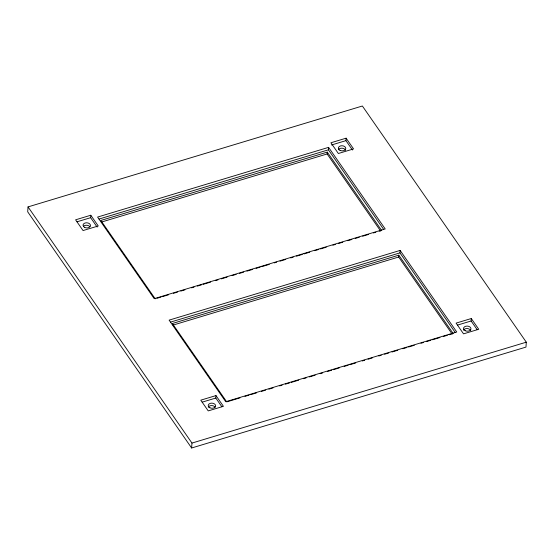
<?xml version="1.0" encoding="UTF-8"?>
<svg xmlns="http://www.w3.org/2000/svg" width="554" height="554" viewBox="0 0 554 554"><rect width="100%" height="100%" fill="white"/><g stroke="black" fill="none" stroke-linecap="round" stroke-linejoin="round"><path stroke-width="0.83" d="M28.032 206.905L27.7 211.822L191.622 447.992L525.968 347.095L526.3 342.178L362.378 106.008L28.032 206.905L191.961 443.075L191.622 447.992M97.144 227.085L90.627 217.687L90.794 215.236L75.593 219.82L83.045 230.554L98.245 225.97L90.794 215.236M221.856 406.761L215.804 398.042L215.97 395.584L200.777 400.168L208.228 410.902L223.421 406.317L215.97 395.584M380.543 230.914L327.13 153.964L327.262 152.121L100.821 220.457L155.21 298.821M383.569 229.28L328.418 149.822L328.591 147.364L97.587 217.078L154.22 298.661L385.217 228.954L328.591 147.364M352.462 150.03L345.938 140.64L346.112 138.181L330.911 142.773L338.362 153.506L353.563 148.915L346.112 138.181M452.078 333.972L398.665 257.021L398.79 255.179L172.349 323.515L226.738 401.879L239.965 397.89M455.104 332.338L399.953 252.88L400.12 250.422L169.115 320.136L225.748 401.719L456.745 332.005L400.12 250.422M477.174 329.713L471.122 320.988L471.288 318.529L456.087 323.12L463.539 333.854L478.739 329.27L471.288 318.529M77.027 221.794L90.627 217.687M331.541 144.982L345.938 140.64M99.076 219.038L328.418 149.822M101.52 222.05L327.13 153.964M156.865 298.322L160.999 297.076M162.647 296.577L168.437 294.832M173.395 293.336L177.522 292.09M180.833 291.092L184.96 289.846M191.573 287.851L194.052 287.104M197.356 286.106L201.49 284.853M203.145 284.354L210.582 282.111M215.541 280.615L218.02 279.867M221.323 278.87L227.112 277.125M232.071 275.629L236.198 274.382M239.508 273.385L243.635 272.139M246.946 271.141L252.728 269.396M256.038 268.399L260.165 267.146M261.82 266.647L269.258 264.403M274.216 262.908L276.695 262.16M279.999 261.163L285.788 259.417M290.746 257.922L293.225 257.174M296.529 256.177L302.318 254.431M303.966 253.933L309.755 252.188M314.714 250.685L318.841 249.439M320.496 248.94L326.278 247.195M332.892 245.2L335.371 244.453M338.674 243.455L342.808 242.209M347.767 240.713L351.901 239.466M355.204 238.469L359.338 237.223M362.641 236.226L368.431 234.474M373.389 232.978L375.868 232.23M379.171 231.233L381.651 230.485L327.262 152.121M170.604 322.089L399.953 252.88M173.049 325.108L398.665 257.021M202.21 402.142L215.804 398.042M457.521 325.094L471.122 320.988M244.923 396.394L249.058 395.147M250.706 394.649L256.495 392.904M261.453 391.401L265.581 390.154M268.891 389.157L273.018 387.911M279.632 385.916L282.111 385.169M285.421 384.171L289.548 382.925M291.203 382.426L298.641 380.183M303.599 378.687L306.078 377.939M309.381 376.942L315.171 375.196M320.129 373.694L322.608 372.946M327.566 371.45L331.701 370.204M333.349 369.705L339.138 367.96M344.096 366.464L348.224 365.218M349.879 364.719L355.661 362.974M362.274 360.979L364.754 360.232M368.057 359.234L372.191 357.981M378.804 355.987L381.284 355.239M384.587 354.241L388.721 352.995M392.024 351.998L397.814 350.253M402.772 348.757L406.899 347.51M408.554 347.012L414.337 345.267M420.95 343.272L423.429 342.524M426.739 341.527L430.867 340.274M432.522 339.775L439.959 337.531M443.262 336.534L447.397 335.288M449.052 334.789L453.179 333.543L398.79 255.179M191.961 443.075L526.3 342.178M338.383 149.802A3.719 2.555 3.9 0 1 342.15 148.216A3.719 2.555 3.9 0 1 345.551 150.397M463.553 330.149A3.726 2.562 3.9 0 1 467.334 328.557A3.726 2.562 3.9 0 1 470.734 330.745M208.242 407.197A3.726 2.562 3.9 0 1 211.531 405.59A3.726 2.562 3.9 0 1 215.104 407.148M83.495 226.267A3.726 2.562 3.9 0 1 89.928 226.801M465.173 330.703A3.726 2.562 3.9 0 0 470.962 328.958A3.726 2.562 3.9 0 0 465.609 326.285A3.726 2.562 3.9 0 0 465.173 330.703M209.855 407.751A3.726 2.562 3.9 0 0 215.644 406.006A3.726 2.562 3.9 0 0 210.291 403.34A3.726 2.562 3.9 0 0 209.855 407.751M84.679 227.403A3.726 2.562 3.9 0 0 90.468 225.658A3.726 2.562 3.9 0 0 85.115 222.992A3.726 2.562 3.9 0 0 84.679 227.403M339.997 150.349A3.719 2.555 3.9 0 0 345.779 148.604A3.719 2.555 3.9 0 0 340.433 145.944A3.719 2.555 3.9 0 0 339.997 150.349"/></g></svg>
